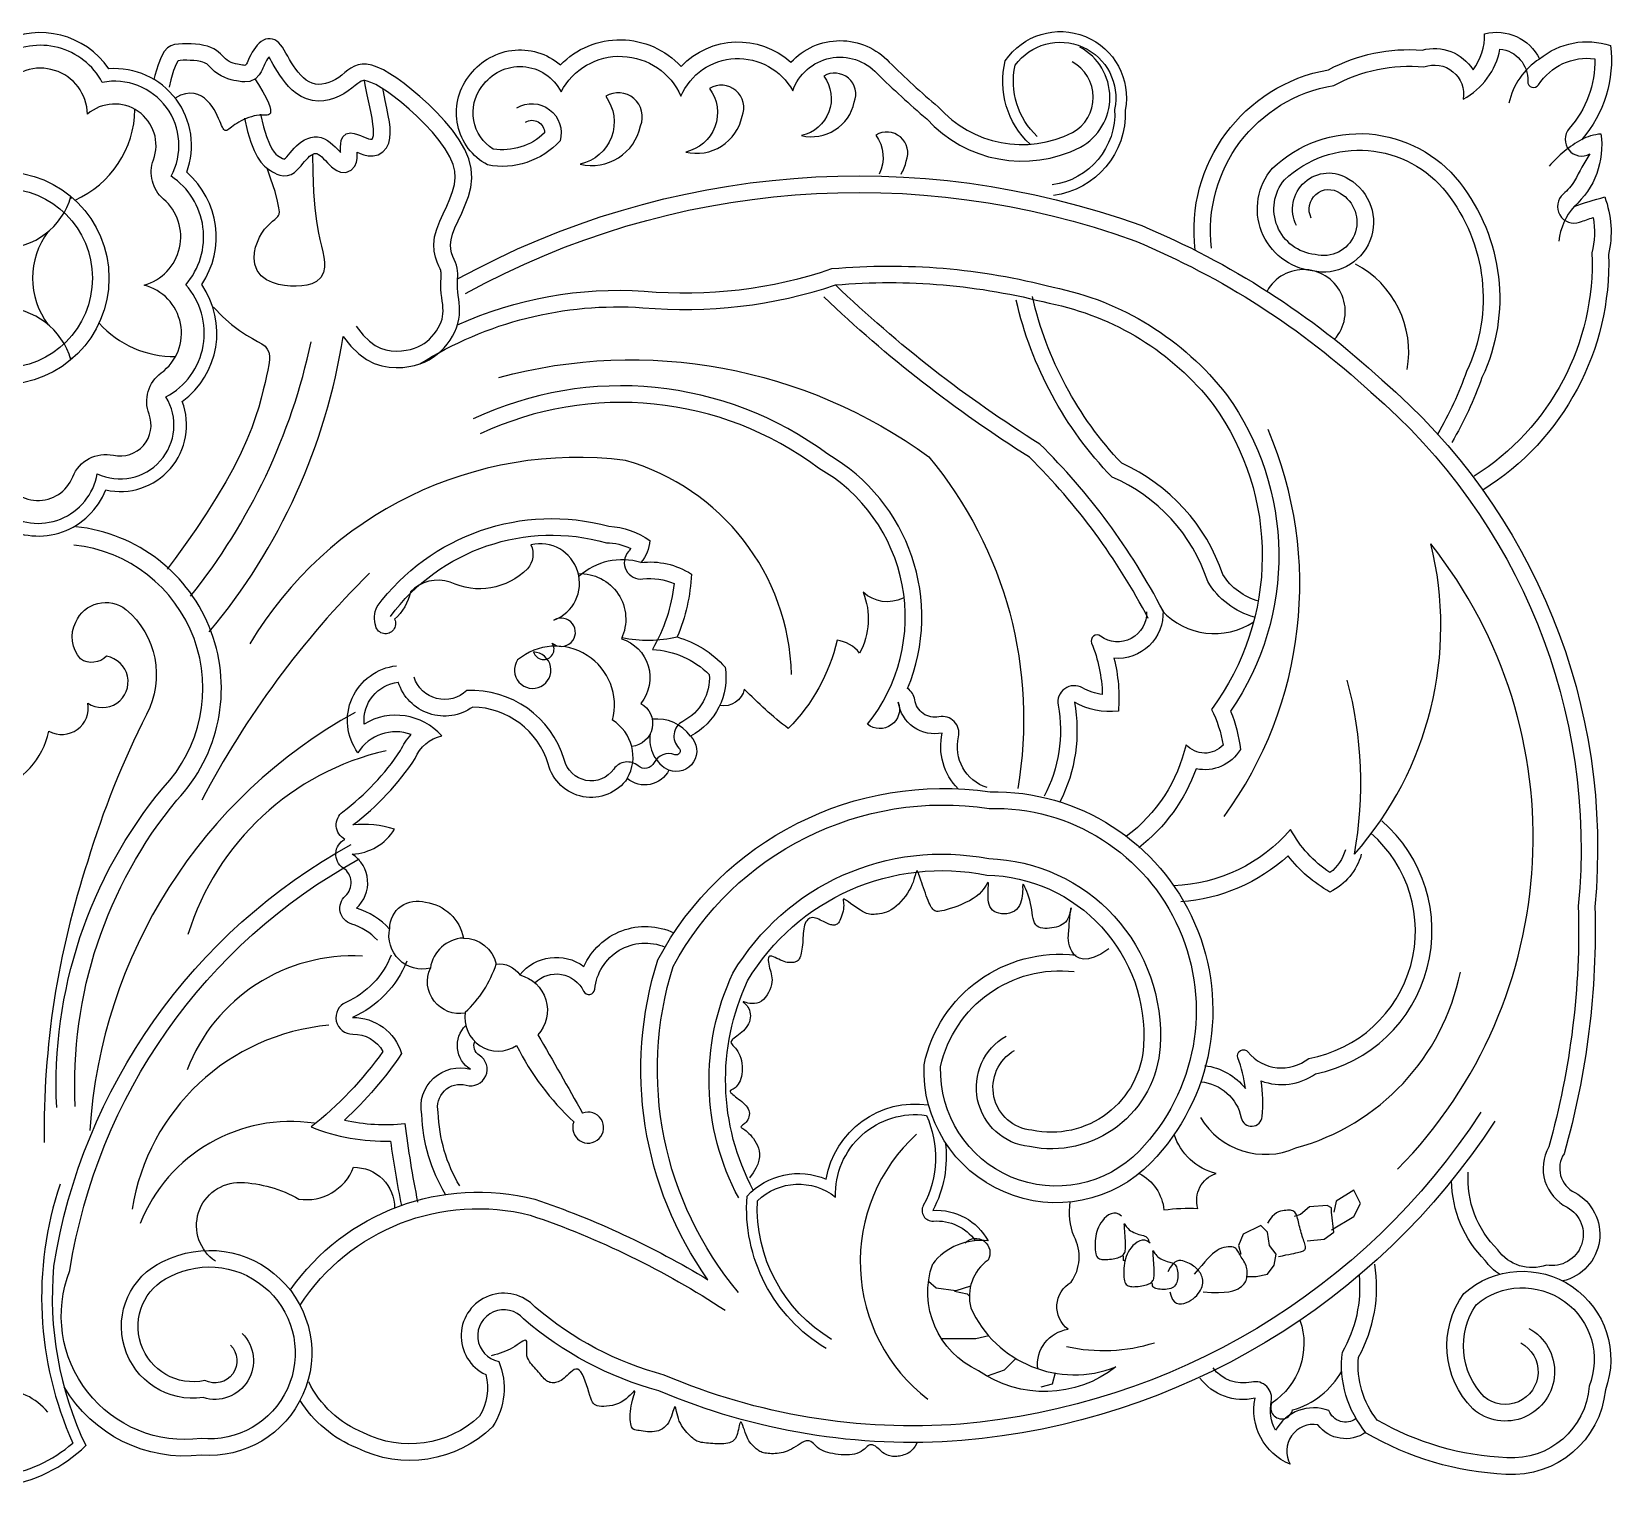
# Model space of a CAD drawing. Extents: x 101 to 1004, y 129 to 538.
# Drawn here: x 560.8 to 1004.3, y 129.5 to 537.8 of the extents above; entities that cross this region are included whole.
import ezdxf

# ---------------------------------------------------------------- set-up
doc = ezdxf.new("R2010")
doc.units = 0
doc.header["$LTSCALE"] = 10
doc.header["$MEASUREMENT"] = 0
doc.layers.add('3', color=3, linetype='CONTINUOUS')
doc.layers.add('4', color=4, linetype='CONTINUOUS')

msp = doc.modelspace()

# ---------------------------------------------------------------- linework, layer by layer
at = {"layer": '3'}
for points in [[(552.59, 403.09, 0.556637), (579.19, 413.72, 0.746032), (598.48, 435.31, 0.487784), (604.04, 466.78, 0.452071), (599.93, 497.26, 0.634702), (580.59, 523.58, 0.43864), (552.59, 530.87, 0.43864), (524.58, 523.58, 0.634702), (505.24, 497.26, 0.452071), (501.13, 466.78, 0.487784), (506.7, 435.31, 0.745987), (525.98, 413.72, 0.556315)], [(791.73, 518.03, 0.723323), (783.17, 525.33, -0.543675), (776.94, 508.66, 0.42203)], [(731.71, 511.35, 0.723323), (721.93, 519.69, -0.543675), (714.81, 500.64, 0.42203)], [(760.25, 514.07, 0.723323), (751.08, 521.89, -0.543675), (744.4, 504.03, 0.42203)]]:
    msp.add_lwpolyline(points, format="xyb", close=True, dxfattribs=at)
for points in [[(699.41, 512.43, -0.586447), (704.78, 509.4, -0.230759), (690.36, 504.85, -0.444327), (687.18, 522.39, -0.570706), (709.4, 520.96, -0.627556), (743.06, 519.71, -0.624793), (774.44, 521.22, -0.567754), (798.16, 526.06, 0.019522), (812.05, 513.37, 0.337884), (855.19, 505.38, 0.593894), (855.09, 533.44, 0.593894)], [(843.11, 508.41, -0.266152), (836.89, 528.39, -0.810016), (864.81, 516.01, -0.393464), (847.27, 494.81, -0.393464)], [(892.06, 477.03, -0.403545), (926.38, 522.68, -0.151221), (951.67, 527.94, -0.575435), (962.69, 518.9, 0.228791), (973, 532.95, -0.398375), (980.79, 523.87, 0.769631), (983.85, 522.89, -0.293381), (999.63, 530.19, -0.185656), (992.45, 510.62, 0.842008), (998.22, 503.5, 0.022031), (993.97, 495.96, -0.068285), (990.73, 492.23, 0.828495), (995.37, 484.35, -0.010118), (999.18, 485.64, -0.105815), (998.82, 475.75, -0.269144), (965.72, 413.06, -0.269144)], [(804.87, 497.82, 0.081612), (806.31, 501.51, 0.723323), (797.74, 508.81, -0.280326), (798.75, 497.84, -0.280326)], [(915.88, 483.39, -0.773711), (930.59, 496.43, -0.858384), (920.29, 470.69, -0.599449), (909.11, 499.47, -0.441944), (961.62, 495.53, -0.284446), (967.95, 440.7, -0.047576), (959.5, 422.52, -0.047576)], [(682.61, 464.34, -0.215959), (870.74, 479.03, -0.088146), (936.71, 436.62, -0.244788), (995, 292.33, -0.075648), (986.7, 224.75, 0.432409), (991.88, 207.85, -0.847935), (986.06, 191.6, -0.340974), (972.4, 195.88, -0.218368), (964.1, 217.68, -0.218368)], [(680.36, 455.54, -0.124114), (732.77, 464.98, 0.104304), (785.46, 471.3, -0.086887), (847.52, 466.1, -0.180654), (896.22, 435.93, -0.317856), (897.35, 347.08, -0.071853), (900.13, 336.33, -0.320355), (887.7, 330.91, -0.14184), (871.57, 308.72)], [(874.27, 373.09, 0.077401), (840.89, 418.4, -0.051145), (783.21, 463.36, -0.051145)], [(905.32, 377.95, -0.188481), (895.21, 385.43, 0.208026), (866.8, 416.69, -0.134179), (841.72, 463.49, -0.134179)], [(691.92, 440.74, -0.227881), (812.65, 418.46, -0.219561), (837.62, 325.38, -0.219561)], [(829.01, 325.62, -0.388842), (820.97, 339.9, 0.548502), (815.49, 345.5, -0.43311), (808.69, 350.26, 0.210609), (806.71, 353.43, 0.376388), (784.28, 419.19, 0.276946), (684.71, 429.1, 0.276946)], [(661.48, 373.66, -0.311449), (722.13, 394.37, -0.10475), (728.95, 392.77, -0.051662), (728.32, 391.88, 0.691125), (732.38, 384.19, -0.13498), (741.13, 382.92, -0.106464), (735.05, 364.41, -0.185025), (751.01, 357.39, -0.297551), (743.59, 344.21, 0.512107), (742.5, 336.74, -0.813243), (741.32, 334.87, 0.381151), (735.55, 332.63, -0.483938), (731.02, 331.72, 0.442273), (724.2, 330.84, -0.648065), (710.31, 333.49, 0.343813), (682.91, 352.86, -0.556588), (668.14, 356.61, -0.556588)], [(567.82, 235.84, -0.187372), (597.68, 325.59, 0.622763), (572.64, 393.7, 0.622763)], [(873.75, 375.01, -0.63386), (860.88, 368.14, 0.759771), (858.35, 366.18, -0.091553), (861.36, 351.77, -0.09485), (855.8, 353.64, 0.636769), (848.94, 348.74, -0.168944), (845.06, 323.25, -0.168944)], [(657.83, 282.78, 0.135261), (650.62, 287.33, -0.583562), (648.85, 295.23, 0.490877), (648.25, 303.06, -0.574773), (648.68, 311.09, -0.541007), (648.14, 318.85, 0.083316), (664.35, 336.01, -0.092048), (667.37, 340.52, 0.354942), (652.37, 335.41, -0.575758), (663.21, 359.83, -0.575758)], [(759.26, 183.9, -0.255852), (740.87, 275.44, -0.316107), (829.55, 319.79, -0.671708), (871.76, 223.65, -0.685334), (815.96, 247.23, -0.385107), (853.46, 273.99, -0.385107)], [(890.15, 247.6, -0.196398), (901.55, 241.14, 0.063202), (899.41, 249.79, -0.854766), (902.25, 251.43, 0.413635), (919.32, 249.63, 0.630412), (936.76, 312.81, 0.630412)], [(759.28, 210.43, -0.237719), (757.66, 273.55, -0.317496), (829.46, 305.69, -0.423945), (877.59, 252.94, -0.455157), (840.89, 224.85, -0.726434), (834.37, 255.88, -0.726434)], [(934.07, 306.9, -0.213865), (925.28, 296.32, -0.100621), (913.51, 306.47, -0.16716), (883.45, 293.53, -0.16716)], [(616.59, 169.11, -0.853007), (609.42, 159.21, -0.898178), (599.68, 188.43, -1.333039), (608.33, 142.92, -0.570607), (571.5, 190.07, -0.23223), (652.76, 305.59, -0.23223)], [(702.06, 270.83, -0.518157), (715.73, 268.49, 0.761219), (718.88, 269.05, -0.505803), (738.61, 280.88, -0.505803)], [(661.75, 278.62, -0.196981), (648.98, 265.35, 0.816738), (650.92, 256.44, -0.275013), (659.38, 251.56, -0.070714), (639.21, 230.36, 0.102432), (661.53, 226.41, 0.01649), (664.57, 208.36, 0.01649)], [(680.95, 213.8, -0.127078), (674.93, 234.45, -0.577454), (682.75, 242.08, 0.869897), (686.45, 250.51, -0.363177), (685.16, 254.38, -0.363177)], [(967.63, 234.52, -0.231483), (821.51, 146.97, -0.120823), (738.38, 160.73, -0.113884), (702.13, 179.83, 1.216071), (688.25, 160.87, -0.209587), (686.52, 149.18, -0.316794), (653.98, 144.53, -0.188142), (638.55, 158.85, -0.188142)], [(785.37, 170.75, -0.277309), (764.55, 209.66, -0.375378), (786.48, 210.68, -0.466622), (811.96, 233.62, -0.237202), (811.11, 208.36, 0.59323), (813.95, 203.95, -0.260313), (825.71, 198.44, -0.260313)], [(843.22, 162.49, -0.405074), (851.77, 173.57, -0.537182), (852.6, 186.8, 0.283182), (853.42, 199.62, -0.127553), (852.35, 209.32, -0.127553)], [(636.12, 180.32, -0.320442), (700.73, 205.62, -0.063929), (755.44, 178.95)], [(978.87, 169.73, -1.109857), (968.57, 154.65, -0.358476), (966.34, 180.48, -0.781046), (998.01, 157.59, -0.413584), (974.95, 137.49, -0.119532), (938.54, 148.06, -0.192403), (933.29, 165.71, 0.168123), (937.84, 191.85, 0.168123)], [(916.86, 176.09, -0.343228), (908.94, 152.87, 1.144937), (914.74, 150.94, 0.199226), (928.58, 161.85, 0.177758)], [(932.55, 148.43, -0.489994), (924.96, 150.75, 0.372685), (910.01, 145.23, -0.177979), (908.81, 153.27, 0.544452), (903.25, 158.76, -0.292771), (892.44, 162.71, -0.292771)]]:
    msp.add_lwpolyline(points, format="xyb", dxfattribs=at)
for points in [[(651.85, 455.15), (653.85, 452.63), (655.59, 450.94), (657.23, 449.76), (658.76, 448.98), (660.24, 448.5), (661.68, 448.24), (663.13, 448.16), (664.57, 448.23), (665.92, 448.4), (667.15, 448.65), (668.24, 448.96), (669.22, 449.35), (670.11, 449.79), (670.93, 450.29), (671.7, 450.87), (672.45, 451.52), (673.15, 452.24), (673.81, 453.02), (674.41, 453.83), (674.93, 454.67), (675.37, 455.51), (675.72, 456.34), (675.98, 457.14), (676.16, 457.89), (676.25, 458.64), (676.28, 459.43), (676.25, 460.29), (676.17, 461.21), (676.05, 462.19), (675.91, 463.23), (675.78, 464.34), (675.68, 465.51), (675.65, 466.66), (675.68, 467.69), (675.72, 468.57), (675.75, 469.28), (675.75, 469.84), (675.73, 470.25), (675.69, 470.54), (675.63, 470.79), (675.46, 471.22), (675.11, 471.98), (674.65, 473.08), (674.18, 474.48), (673.82, 476.18), (673.71, 478.12), (673.92, 480.22), (674.49, 482.42), (675.34, 484.59), (676.31, 486.7), (677.3, 488.8), (678.21, 490.89), (678.95, 492.96), (679.46, 494.95), (679.68, 496.85), (679.58, 498.67), (679.09, 500.58), (678.18, 502.7), (676.87, 504.96), (675.21, 507.29), (673.28, 509.62), (671.17, 511.89), (668.95, 514.06), (666.72, 516.09), (664.57, 517.93), (662.54, 519.54), (660.65, 520.93), (658.91, 522.07), (657.36, 522.95), (656.04, 523.57), (655.01, 523.93), (654.31, 524.07), (653.92, 524.08), (653.65, 524.03), (653.33, 523.91), (652.89, 523.67), (652.31, 523.26), (651.58, 522.68), (650.69, 521.97), (649.63, 521.17), (648.43, 520.39), (647.14, 519.71), (645.77, 519.13), (644.34, 518.7), (642.82, 518.43), (641.24, 518.35), (639.6, 518.5), (637.98, 518.93), (636.46, 519.61), (635.12, 520.45), (633.95, 521.4), (632.92, 522.42), (632.01, 523.47), (631.19, 524.54), (630.44, 525.62), (629.77, 526.68), (629.16, 527.7), (628.62, 528.64), (628.14, 529.49), (627.71, 530.22), (627.38, 530.73), (627.33, 530.66), (627.03, 530.23), (626.73, 529.73), (626.44, 529.19), (626.17, 528.64), (625.93, 528.12), (625.71, 527.62), (625.49, 527.14), (625.2, 526.56), (624.67, 525.71), (623.6, 524.61), (621.99, 523.85), (620.61, 523.7), (619.79, 523.76), (619.3, 523.82), (618.83, 523.89), (618.24, 523.99), (617.54, 524.12), (616.76, 524.31), (615.9, 524.57), (614.97, 524.92), (614, 525.38), (613.01, 525.98), (612.14, 526.67), (611.46, 527.31), (610.94, 527.84), (610.54, 528.24), (610.21, 528.54), (609.94, 528.75), (609.67, 528.92), (609.34, 529.08), (608.84, 529.26), (608.14, 529.43), (607.28, 529.59), (606.33, 529.7), (605.32, 529.77), (604.3, 529.8), (603.31, 529.78), (602.43, 529.72), (601.93, 529.65), (601.81, 529.51), (601.32, 528.67), (600.64, 526.96), (599.85, 524.33), (599.35, 522.21)], [(625, 514.65), (625.9, 511.09), (626.74, 508.37), (627.52, 506.35), (628.22, 504.94), (628.83, 504.02), (629.34, 503.45), (629.8, 503.08), (630.28, 502.77), (630.76, 502.47), (631.17, 502.24), (631.46, 502.08), (631.64, 502.02), (631.66, 502.02), (631.78, 502.09), (632.05, 502.32), (632.42, 502.71), (632.86, 503.22), (633.36, 503.81), (633.9, 504.46), (634.49, 505.13), (635.14, 505.8), (635.84, 506.43), (636.61, 507.01), (637.42, 507.5), (638.27, 507.88), (639.18, 508.16), (640.11, 508.29), (641.07, 508.28), (642.04, 508.11), (642.97, 507.77), (643.84, 507.29), (644.62, 506.72), (645.34, 506.1), (646, 505.47), (646.61, 504.85), (647.16, 504.27), (647.52, 503.9), (647.5, 504.64), (647.49, 505.49), (647.54, 506.37), (647.71, 507.29), (648.13, 508.29), (649.08, 509.17), (650.3, 509.41), (651.33, 509.27), (652.22, 508.99), (653.08, 508.65), (653.9, 508.3), (654.67, 507.99), (655.35, 507.75), (655.87, 507.63), (656.18, 507.62), (656.31, 507.65), (656.36, 507.68), (656.45, 507.79), (656.59, 508.08), (656.72, 508.64), (656.79, 509.46), (656.75, 510.54), (656.6, 511.88), (656.33, 513.5), (655.96, 515.39), (655.51, 517.59), (654.99, 520.1), (654.41, 522.93), (654.2, 524.07)], [(824.37, 185.72), (820.28, 184.36), (814.72, 185.15), (812.56, 186.95)], [(819.87, 184.32), (823.46, 183.56), (824.04, 182.87)], [(829.47, 171.77), (825.84, 170.86), (816.24, 170.86)], [(837.05, 165.38), (833.79, 162.13), (829.03, 160.4)], [(848.09, 161.34), (847.3, 158.16), (844.12, 157.37)]]:
    msp.add_lwpolyline(points, dxfattribs=at)
msp.add_circle((552.59, 468.64), 25.25, dxfattribs=at)
for centre, radius, start, end in [((561.43, 516.42), 28.35, 294.0123, 359.1497), ((594.79, 468.64), 32.14, 135.0566, 136.1407), ((919.52, 447.89), 27.86, 349.9053, 62.4343), ((600.76, 475), 28.35, 222.0123, 270.8291), ((471.37, 486.62), 171.66, 321.3373, 347.9312), ((594.79, 468.64), 32.14, 223.8593, 224.9434), ((806.38, 382.66), 110.42, 323.8377, 23.1831), ((714, 311.28), 107.03, 82.7567, 149.2568), ((709.93, 355.71), 64.2, 1.5226, 74.1215), ((837.03, 202.62), 257.82, 134.7112, 152.4006), ((822.63, 326.87), 111.31, 349.7027, 15.0449), ((677.32, 261.8), 76.11, 102.8943, 162.7527), ((650.97, 228.53), 49.87, 86.9384, 159.0128), ((898.76, 286.61), 64.4, 285.2769, 348.5264), ((907.14, 243.88), 21.21, 210.6674, 293.8769), ((842.06, 192.48), 48.66, 132.4615, 232.4167), ((663.67, 182.57), 100.09, 161.5272, 204.1376), ((861.69, 215.16), 47.56, 257.4336, 287.5405), ((546.73, 171.01), 38.96, 278.0191, 311.0826)]:
    msp.add_arc(centre, radius, start, end, dxfattribs=at)
at = {"layer": '4'}
for points in [[(552.59, 398.87, 0.455208), (581.57, 409.18, 0.597099), (603.05, 434, 0.40692), (608.52, 466.82, 0.378639), (604.31, 498.37, 0.547076), (582.42, 527.4, 0.37911), (552.59, 534.96, 0.37911), (522.76, 527.4, 0.547076), (500.86, 498.37, 0.378639), (496.65, 466.82, 0.40692), (502.12, 434, 0.597099), (523.6, 409.18, 0.454978), (552.59, 398.87)], [(841.07, 506.22, -0.272954), (834.11, 529.64, -0.81489), (867.82, 515.79, -0.388527), (847.66, 491.84, -0.388527)], [(887.44, 476.46, -0.398393), (924.84, 527.14, -0.141801), (951.14, 532.65, -0.329185), (965.43, 527.14, 0.177126), (968.68, 537.2, -0.358359), (984.1, 530.15, -0.26109), (1004.03, 533.91, -0.213927), (995.95, 507.56, -0.109697), (1001.33, 509.17, -0.253944), (993.8, 488.73, -0.021712), (1002.41, 491.42, -0.145918), (1003.49, 475.28, -0.266817), (968.19, 409.12)], [(696.99, 516.4, -0.68136), (709.12, 507.19, -0.261867), (688.75, 500.41, -0.45948), (683.41, 525.13, -0.442892), (709.23, 528.53, -0.429155), (743.08, 528.06, -0.406518), (773.94, 529.24, -0.438311), (801.51, 529.29, 0.019742), (815.3, 516.72, 0.339825), (853.01, 509.5, 0.591667), (852.88, 529.35)], [(920.03, 485.5, -0.78317), (928.1, 492.5, -0.876649), (921.1, 475.28, -0.60016), (912.49, 496.26, -0.439633), (957.96, 492.66, -0.285809), (963.64, 442.47, -0.048157), (955.49, 424.87, -0.048157)], [(680.37, 468.42, -0.216085), (872.42, 483.37, -0.088165), (939.8, 440.1, -0.244197), (999.65, 292.18, -0.076038), (991.01, 222.87, 0.456255), (994.01, 211.99, -0.691257), (990.61, 187.14, -0.691257)], [(669.74, 444.56, -0.158848), (732.4, 460.34, 0.103147), (786.42, 466.72, -0.086305), (846.47, 461.57, -0.180877), (892.5, 433.14, -0.327592), (891.99, 347.59, -0.077617), (895.27, 337.56, -0.44455), (884.86, 337.68, -0.177056), (868.15, 311.95, -0.177056)], [(878.4, 375.24, 0.078102), (843.8, 422.07, -0.051508), (786.42, 466.72, -0.051508)], [(904.11, 373.46, -0.195473), (890.97, 383.46, 0.215522), (864.08, 412.81, -0.136469), (837.18, 462.45, -0.136469)], [(820.9, 325.3, -0.258724), (816.44, 340.95, -0.433052), (804.09, 349.59, -0.763186), (795.44, 343.42, 0.462093), (781.72, 415.29, 0.277749), (686.7, 424.89)], [(657.74, 376.43, -0.308896), (722.84, 399, -0.14342), (734.29, 395.02, -0.173333), (731.8, 388.8, -0.175824), (745.99, 385.57, -0.089547), (742, 367.92, -0.139454), (755.44, 359.47, -0.324087), (745.74, 340.08, -0.813243), (739.69, 330.51, -0.483938), (728.01, 328.18, -0.643367), (705.82, 332.26, 0.32423), (684.61, 348.24, -0.509455), (663.71, 355.21)], [(573.01, 236.1, -0.187011), (601.57, 322.14, 0.621322), (573.18, 398.87)], [(728.01, 328.18, 0.40473), (723.84, 344.55, 0.73233), (697.21, 361.46, 3.826346), (701.69, 363.7, 1.178169), (706.92, 366.18, 1.934523), (707.42, 372.64, 0.938501), (700.95, 393.77, -0.295603), (699.95, 387.06, -0.321946), (678.3, 383.33, 0.282153), (667.1, 380.6, -0.167298), (662.63, 372.89, -1.111968), (657.4, 370.9, -0.189859), (657.74, 376.43)], [(714.25, 385.68, -0.565115), (726.33, 367.42, -0.529504), (731.8, 349.28, -0.739931), (729.24, 337.21, -0.739931)], [(550.8, 324.76, 0.256445), (565.64, 341.44, 0.631772), (576.54, 349.33, 1.239705), (581.81, 362.48, -0.355135), (574.47, 361.73, -0.308945), (573.16, 372.06, -0.49567), (587.26, 375.63, -0.352406), (593.03, 346.18, 0.04394), (576.52, 304.94, 0.083502), (564.29, 226.04, 0.053767)], [(805.41, 378.83, -0.308051), (794.2, 380.45, -0.225519), (793.22, 363.41, 0.199472), (786.88, 366.97, -0.138006), (773.2, 342.19, -0.038666), (760.84, 353.3, -0.411424), (753.97, 348.69, -0.411424)], [(878.4, 375.24, -0.453687), (864.63, 361.94, -0.082846), (865.87, 347.12, -0.159476), (853.51, 349.59, -0.165306), (849.46, 321.63, -0.165306)], [(661.27, 285.92, 0.135261), (651.97, 291.78, 0.490877), (650.8, 306.95, 0.251239), (662.63, 313.98, 0.098921), (650.95, 315.15, 0.084885), (668.47, 333.82, -0.254189), (675.93, 340.13, 0.362182), (654.13, 343.48, -0.409552), (663.71, 355.21)], [(750.61, 187.5, -0.235332), (736.57, 277.26, -0.316242), (829.84, 324.45, -0.669287), (875.1, 220.41, -0.689613), (811.33, 247.81, -0.38828), (854, 278.61)], [(889.01, 243.05, -0.332495), (900.35, 232.96, 0.861861), (906.26, 233.28, 0.062801), (905.95, 243.29, 0.243045), (921.24, 245.26, 0.62085), (939.81, 316.32)], [(929.59, 308.15, -0.162421), (925.28, 301.77, -0.120956), (914.22, 313.85, -0.207771), (881.44, 298.07, -0.207771)], [(566.96, 191.21, -0.000492), (566.99, 191.28, -0.231439), (650.52, 309.67)], [(763.38, 212.63, -0.236837), (761.77, 271.37, -0.318225), (828.94, 301.05, -0.426433), (872.95, 253.24, -0.45777), (841.6, 229.45, -0.733109), (836.69, 251.84)], [(682.49, 262.35, -0.60815), (672.73, 274.97, -0.55609), (661.31, 286.11, -0.506355), (671.37, 293.44, -0.327204), (681.97, 283.39, -0.350788), (691.22, 276.06, -0.285652), (697.82, 273.06)], [(697.82, 273.06, -0.40118), (715.82, 275.45, -0.418938), (741.11, 284.86, -0.418938)], [(666.07, 276.91, -0.196981), (650.85, 261.1, -0.334589), (664.65, 250.99, -0.056859), (648.61, 232.3, 0.083519), (665.59, 231.35, 0.020483), (669.13, 209.29)], [(697.82, 273.06, -0.565875), (702.91, 256.23, -0.005304), (715.42, 234.22, -0.138578)], [(682.53, 262.57, 0.657172), (696.93, 253.24, 0.088438), (712.97, 231.78, 0.138578)], [(676.95, 211.42, -0.124667), (670.29, 233.86, -0.560349), (684.01, 246.55, -0.488489), (682.66, 258.83)], [(783.84, 168.18, -0.284074), (761.63, 210.95, -0.3176), (783.84, 215.71, -0.408528), (812.58, 236.55, -0.408528)], [(971.53, 231.99, -0.231509), (821.89, 142.34, -0.120377), (736.86, 156.32, -0.113779), (698.87, 176.51, 1.400479), (691.89, 164.54, -0.253067), (690.12, 146.19, -0.319741), (652.06, 140.28, -0.158243), (636.14, 153.61, -0.158243)], [(871.72, 217.33, -0.249962), (878.67, 207.07, -0.049828), (888.19, 207.48, -0.405171), (893.3, 217.33, -0.26369), (881.56, 228.3)], [(817.24, 226.08, -0.160426), (813.74, 206.93, -0.295912), (829.28, 198.36)], [(612.39, 192.67, -0.746475), (619.41, 214.79, -0.121449), (635.77, 210.13, 0.351011), (651.16, 219.05, -0.419458), (662.68, 207.55, -0.419458)], [(972.87, 189.01, -0.085513), (968.85, 192.86, -0.19344), (959.4, 215.28, -0.19344)], [(633.38, 184.58, -0.312381), (702.05, 210.08, -0.055121), (750.61, 187.5, -0.055121)], [(619.88, 172.4, -0.785792), (608.93, 154.4, -0.862855), (597.65, 192.62, -1.317975), (608.42, 138.24, -0.297012), (569.9, 157.39, -0.297012)], [(822.85, 197.83, -0.885216), (829.28, 193.01, 0.312637), (824.46, 179.62, 0.401257), (865.19, 163.02, -0.331455), (826.6, 161.95, -0.389397), (813.74, 191.94, -0.468393)], [(981.08, 173.83, -1.119075), (965.39, 151.25, -0.367868), (962.86, 183.62, -0.779346), (1002.59, 156.54, -0.404912), (974.69, 132.85, -0.121974), (935.47, 144.46, -0.209795), (928.77, 167.18, 0.158052), (933.54, 188.81, 0.158052)], [(935.3, 144.67, -0.410078), (921.88, 146.78, 0.627446), (914.1, 135.68, -0.360923), (904.26, 154.22, -0.292771), (888.74, 159.89)]]:
    msp.add_lwpolyline(points, format="xyb", dxfattribs=at)
for points in [[(648.21, 452.27), (650.39, 449.51), (652.6, 447.37), (654.8, 445.78), (656.97, 444.68), (659.09, 443.98), (661.15, 443.61), (663.11, 443.51), (664.96, 443.59), (666.68, 443.8), (668.27, 444.13), (669.74, 444.56), (671.1, 445.09), (672.36, 445.72), (673.54, 446.44), (674.63, 447.25), (675.64, 448.14), (676.59, 449.1), (677.47, 450.14), (678.26, 451.22), (678.97, 452.35), (679.58, 453.52), (680.08, 454.7), (680.47, 455.9), (680.74, 457.09), (680.89, 458.27), (680.93, 459.43), (680.89, 460.57), (680.79, 461.68), (680.67, 462.76), (680.53, 463.81), (680.41, 464.81), (680.33, 465.76), (680.31, 466.67), (680.33, 467.53), (680.36, 468.36), (680.4, 469.16), (680.41, 469.93), (680.37, 470.7), (680.26, 471.47), (680.05, 472.24), (679.75, 473.02), (679.38, 473.85), (679, 474.73), (678.67, 475.71), (678.44, 476.79), (678.37, 478.02), (678.51, 479.41), (678.92, 480.98), (679.62, 482.76), (680.53, 484.74), (681.53, 486.88), (682.53, 489.17), (683.4, 491.59), (684.05, 494.11), (684.35, 496.71), (684.2, 499.38), (683.51, 502.08), (682.35, 504.79), (680.78, 507.49), (678.9, 510.13), (676.78, 512.69), (674.5, 515.14), (672.15, 517.44), (669.8, 519.58), (667.53, 521.52), (665.36, 523.25), (663.29, 524.75), (661.34, 526.03), (659.51, 527.08), (657.8, 527.88), (656.24, 528.43), (654.82, 528.71), (653.55, 528.74), (652.41, 528.53), (651.38, 528.15), (650.43, 527.62), (649.54, 527), (648.68, 526.32), (647.83, 525.64), (646.97, 524.98), (646.07, 524.41), (645.14, 523.91), (644.2, 523.52), (643.24, 523.23), (642.29, 523.06), (641.34, 523.01), (640.42, 523.1), (639.52, 523.33), (638.66, 523.72), (637.84, 524.24), (637.06, 524.87), (636.32, 525.6), (635.61, 526.41), (634.95, 527.28), (634.32, 528.19), (633.73, 529.12), (633.18, 530.04), (632.66, 530.95), (632.16, 531.83), (631.66, 532.66), (631.17, 533.43), (630.67, 534.11), (630.15, 534.7), (629.6, 535.18), (629.01, 535.53), (628.39, 535.75), (627.76, 535.85), (627.11, 535.83), (626.47, 535.7), (625.84, 535.45), (625.22, 535.09), (624.63, 534.63), (624.08, 534.06), (623.58, 533.42), (623.11, 532.73), (622.69, 532.03), (622.31, 531.32), (621.98, 530.65), (621.7, 530.05), (621.46, 529.53), (621.28, 529.12), (621.13, 528.82), (620.99, 528.6), (620.86, 528.46), (620.7, 528.39), (620.51, 528.37), (620.27, 528.38), (619.95, 528.43), (619.54, 528.49), (619.07, 528.57), (618.53, 528.67), (617.96, 528.81), (617.38, 528.98), (616.79, 529.2), (616.21, 529.47), (615.67, 529.8), (615.18, 530.2), (614.71, 530.64), (614.25, 531.11), (613.76, 531.6), (613.23, 532.08), (612.63, 532.56), (611.93, 532.99), (611.12, 533.39), (610.18, 533.72), (609.12, 533.98), (607.97, 534.19), (606.77, 534.33), (605.54, 534.42), (604.31, 534.45), (603.1, 534.43), (601.96, 534.35), (600.88, 534.2), (599.88, 533.88), (598.93, 533.27), (598.02, 532.25), (597.13, 530.7), (596.25, 528.5), (595.36, 525.53), (595.09, 524.43)], [(623.44, 524.54), (624.45, 522.97), (625.68, 520.93), (626.59, 519.23), (627.23, 517.87), (627.63, 516.79), (627.83, 515.96), (627.87, 515.34), (627.79, 514.91), (627.59, 514.63), (627.29, 514.47), (626.9, 514.4), (626.43, 514.38), (625.89, 514.4), (625.28, 514.4), (624.63, 514.38), (623.94, 514.3), (623.23, 514.16), (622.49, 513.96), (621.76, 513.73), (621.02, 513.45), (620.31, 513.14), (619.63, 512.81), (618.98, 512.45), (618.39, 512.09), (617.84, 511.72), (617.35, 511.36), (616.9, 511.02), (616.49, 510.72), (616.13, 510.46), (615.81, 510.25), (615.53, 510.11), (615.29, 510.05), (615.08, 510.06), (614.89, 510.16), (614.71, 510.35), (614.52, 510.63), (614.33, 511), (614.12, 511.47), (613.88, 512.04), (613.6, 512.71), (613.28, 513.46), (612.9, 514.26), (612.48, 515.11), (611.99, 515.97), (611.43, 516.83), (610.8, 517.66), (610.09, 518.44), (609.3, 519.15), (608.42, 519.75), (607.44, 520.21), (606.38, 520.5), (605.21, 520.58), (603.93, 520.41), (602.55, 519.96), (601.06, 519.2)], [(620.49, 513.51), (621.42, 509.83), (622.35, 506.84), (623.26, 504.48), (624.18, 502.62), (625.14, 501.17), (626.12, 500.07), (627.06, 499.31), (627.79, 498.84), (628.37, 498.48), (628.95, 498.15), (629.61, 497.81), (630.43, 497.51), (631.44, 497.34), (632.56, 497.41), (633.64, 497.77), (634.54, 498.33), (635.26, 498.95), (635.86, 499.58), (636.4, 500.2), (636.92, 500.82), (637.42, 501.42), (637.91, 501.97), (638.38, 502.45), (638.81, 502.85), (639.21, 503.15), (639.58, 503.37), (639.91, 503.52), (640.19, 503.6), (640.43, 503.64), (640.63, 503.64), (640.82, 503.6), (641.03, 503.53), (641.34, 503.36), (641.74, 503.07), (642.21, 502.66), (642.72, 502.17), (643.26, 501.62), (643.81, 501.04), (644.38, 500.46), (644.99, 499.87), (645.67, 499.32), (646.47, 498.83), (647.51, 498.42), (648.95, 498.32), (650.5, 498.93), (651.53, 500.08), (651.98, 501.22), (652.15, 502.23), (652.19, 503.14), (652.17, 503.97), (652.17, 503.98), (653.03, 503.63), (654.07, 503.27), (655.26, 503), (656.62, 502.95), (658.06, 503.28), (659.39, 504.08), (660.39, 505.23), (661.01, 506.55), (661.33, 507.92), (661.44, 509.35), (661.39, 510.88), (661.21, 512.53), (660.91, 514.32), (660.52, 516.31), (660.06, 518.53), (659.54, 521.03), (659.4, 521.75)], [(639.64, 503.4), (639.71, 498.42), (639.95, 492.84), (640.31, 488.29), (640.74, 484.64), (641.2, 481.74), (641.67, 479.45), (642.11, 477.6), (642.51, 476.01), (642.82, 474.54), (643.01, 473.15), (643.03, 471.74), (642.74, 470.26), (641.98, 468.82), (640.78, 467.72), (639.43, 467.06), (638.06, 466.69), (636.62, 466.48), (635.07, 466.39), (633.44, 466.41), (631.76, 466.57), (630.06, 466.88), (628.38, 467.38), (626.75, 468.14), (625.24, 469.29), (624.11, 470.82), (623.47, 472.52), (623.26, 474.22), (623.35, 475.83), (623.66, 477.35), (624.14, 478.78), (624.73, 480.1), (625.43, 481.3), (626.19, 482.35), (626.96, 483.24), (627.72, 483.98), (628.41, 484.6), (629.01, 485.11), (629.5, 485.54), (629.86, 485.9), (630.09, 486.2), (630.2, 486.38), (630.27, 486.61), (630.32, 487.21), (630.21, 488.41), (629.83, 490.29), (629.1, 492.93), (627.97, 496.4), (626.86, 499.47)], [(611.81, 460.53), (614.49, 457.76), (616.92, 455.59), (619.12, 453.92), (621.07, 452.65), (622.76, 451.67), (624.2, 450.89), (625.38, 450.2), (626.29, 449.51), (626.93, 448.74), (627.33, 447.84), (627.52, 446.82), (627.53, 445.66), (627.38, 444.34), (627.1, 442.85), (626.73, 441.18), (626.29, 439.32), (625.8, 437.25), (625.22, 434.96), (624.52, 432.44), (623.65, 429.66), (622.57, 426.61), (621.23, 423.28), (619.59, 419.65), (617.6, 415.7), (615.25, 411.45), (612.61, 407.01), (609.78, 402.5), (606.85, 398.07), (603.92, 393.83), (601.09, 389.93), (598.82, 386.99)], [(611.81, 460.53), (614.49, 457.76), (616.92, 455.59), (619.12, 453.92), (621.07, 452.65), (622.76, 451.67), (624.2, 450.89), (625.38, 450.2), (626.29, 449.51), (626.93, 448.74), (627.33, 447.84), (627.52, 446.82), (627.53, 445.66), (627.38, 444.34), (627.1, 442.85), (626.73, 441.18), (626.29, 439.32), (625.8, 437.25), (625.22, 434.96), (624.52, 432.44), (623.65, 429.66), (622.57, 426.61), (621.23, 423.28), (619.59, 419.65), (617.6, 415.7), (615.25, 411.45), (612.61, 407.01), (609.78, 402.5), (606.85, 398.07), (603.92, 393.83), (601.09, 389.93), (598.82, 386.99)], [(863.19, 280.4), (860.97, 278.92), (859.06, 277.99), (857.44, 277.54), (856.08, 277.49), (854.96, 277.75), (854.05, 278.26), (853.34, 278.92), (852.79, 279.68), (852.39, 280.45), (852.11, 281.22), (851.93, 281.97), (851.84, 282.71), (851.81, 283.42), (851.83, 284.09), (851.88, 284.72), (851.93, 285.3), (851.98, 285.82), (852.01, 286.29), (852.04, 286.72), (852.06, 287.13), (852.09, 287.54), (852.12, 287.96), (852.15, 288.4), (852.2, 288.87), (852.25, 289.39), (852.31, 289.92), (852.38, 290.45), (852.45, 290.94), (852.5, 291.36), (852.55, 291.68), (852.58, 291.88), (852.59, 291.91), (852.58, 291.78), (852.54, 291.49), (852.46, 291.07), (852.35, 290.57), (852.19, 290.02), (851.98, 289.44), (851.72, 288.87), (851.4, 288.34), (851.02, 287.88), (850.59, 287.49), (850.11, 287.16), (849.58, 286.89), (849.02, 286.66), (848.42, 286.48), (847.8, 286.34), (847.16, 286.23), (846.51, 286.14), (845.86, 286.09), (845.23, 286.09), (844.62, 286.14), (844.04, 286.27), (843.51, 286.47), (843.05, 286.76), (842.66, 287.15), (842.35, 287.65), (842.12, 288.25), (841.93, 288.93), (841.78, 289.68), (841.65, 290.49), (841.53, 291.34), (841.38, 292.21), (841.21, 293.1), (840.98, 293.99), (840.73, 294.86), (840.45, 295.69), (840.16, 296.45), (839.88, 297.12), (839.62, 297.68), (839.4, 298.11), (839.22, 298.4), (839.1, 298.51), (839.03, 298.47), (839, 298.29), (838.99, 297.98), (838.99, 297.57), (839, 297.08), (838.99, 296.51), (838.95, 295.88), (838.88, 295.22), (838.77, 294.54), (838.6, 293.86), (838.37, 293.19), (838.08, 292.55), (837.71, 291.96), (837.25, 291.43), (836.7, 290.99), (836.06, 290.64), (835.35, 290.39), (834.59, 290.24), (833.81, 290.18), (833.03, 290.21), (832.29, 290.34), (831.61, 290.55), (831.01, 290.86), (830.52, 291.24), (830.12, 291.71), (829.82, 292.24), (829.6, 292.82), (829.45, 293.45), (829.35, 294.11), (829.3, 294.79), (829.29, 295.49), (829.3, 296.18), (829.32, 296.84), (829.36, 297.46), (829.39, 298.02), (829.4, 298.47), (829.4, 298.82), (829.36, 299.02), (829.29, 299.06), (829.16, 298.92), (828.97, 298.62), (828.72, 298.2), (828.38, 297.67), (827.94, 297.07), (827.41, 296.42), (826.75, 295.75), (825.98, 295.09), (825.07, 294.46), (824.06, 293.88), (822.98, 293.34), (821.87, 292.84), (820.76, 292.39), (819.68, 292), (818.67, 291.66), (817.76, 291.38), (816.99, 291.17), (816.33, 291.01), (815.78, 290.91), (815.31, 290.87), (814.93, 290.89), (814.6, 290.96), (814.31, 291.08), (814.06, 291.25), (813.81, 291.48), (813.58, 291.75), (813.35, 292.08), (813.13, 292.46), (812.91, 292.9), (812.68, 293.39), (812.45, 293.95), (812.2, 294.56), (811.95, 295.23), (811.69, 295.95), (811.42, 296.7), (811.16, 297.45), (810.9, 298.2), (810.66, 298.93), (810.43, 299.62), (810.22, 300.25), (810.03, 300.81), (809.86, 301.28), (809.72, 301.67), (809.59, 301.97), (809.47, 302.17), (809.36, 302.26), (809.26, 302.24), (809.16, 302.1), (809.06, 301.84), (808.95, 301.47), (808.82, 301), (808.66, 300.45), (808.47, 299.82), (808.23, 299.12), (807.93, 298.38), (807.57, 297.6), (807.13, 296.8), (806.64, 295.99), (806.08, 295.18), (805.48, 294.39), (804.84, 293.65), (804.18, 292.95), (803.49, 292.32), (802.8, 291.78), (802.11, 291.33), (801.42, 290.97), (800.74, 290.69), (800.09, 290.48), (799.45, 290.32), (798.85, 290.2), (798.29, 290.12), (797.77, 290.06), (797.29, 290.02), (796.85, 290), (796.43, 290.01), (796.01, 290.06), (795.58, 290.16), (795.12, 290.32), (794.62, 290.55), (794.06, 290.86), (793.43, 291.24), (792.75, 291.69), (792.06, 292.17), (791.36, 292.66), (790.7, 293.13), (790.09, 293.55), (789.57, 293.91), (789.16, 294.16), (788.88, 294.3), (788.71, 294.32), (788.63, 294.24), (788.61, 294.06), (788.64, 293.8), (788.69, 293.46), (788.74, 293.05), (788.76, 292.58), (788.74, 292.06), (788.67, 291.5), (788.57, 290.93), (788.43, 290.36), (788.27, 289.8), (788.09, 289.26), (787.9, 288.77), (787.7, 288.34), (787.5, 287.98), (787.3, 287.69), (787.1, 287.46), (786.89, 287.28), (786.68, 287.16), (786.46, 287.08), (786.22, 287.03), (785.98, 287.02), (785.73, 287.03), (785.46, 287.07), (785.17, 287.13), (784.87, 287.22), (784.55, 287.33), (784.21, 287.47), (783.85, 287.63), (783.47, 287.81), (783.06, 288.02), (782.63, 288.24), (782.19, 288.46), (781.74, 288.67), (781.3, 288.86), (780.86, 289), (780.43, 289.1), (780.02, 289.14), (779.64, 289.1), (779.28, 288.99), (778.95, 288.81), (778.65, 288.57), (778.38, 288.27), (778.14, 287.91), (777.94, 287.49), (777.77, 287.02), (777.64, 286.5), (777.54, 285.94), (777.46, 285.34), (777.41, 284.72), (777.36, 284.08), (777.32, 283.43), (777.29, 282.77), (777.24, 282.12), (777.19, 281.49), (777.12, 280.87), (777.04, 280.27), (776.94, 279.71), (776.84, 279.18), (776.72, 278.7), (776.59, 278.27), (776.45, 277.89), (776.29, 277.57), (776.12, 277.31), (775.94, 277.1), (775.73, 276.93), (775.51, 276.8), (775.27, 276.7), (775.01, 276.62), (774.72, 276.57), (774.41, 276.52), (774.08, 276.5), (773.72, 276.5), (773.33, 276.52), (772.92, 276.57), (772.49, 276.66), (772.03, 276.79), (771.55, 276.96), (771.04, 277.18), (770.52, 277.43), (770.01, 277.69), (769.51, 277.92), (769.04, 278.12), (768.62, 278.27), (768.26, 278.33), (767.97, 278.29), (767.76, 278.13), (767.64, 277.86), (767.58, 277.51), (767.57, 277.08), (767.62, 276.6), (767.71, 276.07), (767.83, 275.53), (767.97, 274.98), (768.12, 274.44), (768.28, 273.9), (768.42, 273.36), (768.53, 272.81), (768.61, 272.24), (768.64, 271.65), (768.61, 271.02), (768.5, 270.35), (768.31, 269.63), (768.04, 268.89), (767.69, 268.15), (767.28, 267.44), (766.8, 266.77), (766.27, 266.18), (765.68, 265.69), (765.06, 265.32), (764.4, 265.09), (763.72, 264.99), (763.06, 264.98), (762.43, 265.04), (761.85, 265.15), (761.35, 265.27), (760.96, 265.38), (760.69, 265.45), (760.56, 265.47), (760.56, 265.43), (760.66, 265.33), (760.84, 265.17), (761.07, 264.96), (761.34, 264.69), (761.62, 264.37), (761.88, 264), (762.11, 263.58), (762.3, 263.12), (762.44, 262.62), (762.52, 262.1), (762.56, 261.56), (762.53, 261), (762.44, 260.45), (762.28, 259.9), (762.04, 259.36), (761.74, 258.84), (761.39, 258.33), (761, 257.85), (760.58, 257.39), (760.13, 256.96), (759.68, 256.56), (759.23, 256.19), (758.79, 255.86), (758.38, 255.57), (758, 255.29), (757.67, 255.04), (757.41, 254.79), (757.22, 254.56), (757.12, 254.32), (757.11, 254.08), (757.21, 253.82), (757.41, 253.55), (757.67, 253.24), (757.99, 252.9), (758.34, 252.52), (758.69, 252.09), (759.04, 251.59), (759.36, 251.03), (759.64, 250.4), (759.86, 249.72), (760.03, 248.98), (760.16, 248.22), (760.23, 247.45), (760.26, 246.68), (760.23, 245.93), (760.16, 245.21), (760.03, 244.54), (759.87, 243.93), (759.66, 243.36), (759.43, 242.85), (759.17, 242.39), (758.89, 241.99), (758.6, 241.66), (758.3, 241.38), (758.01, 241.16), (757.72, 240.99), (757.46, 240.86), (757.23, 240.75), (757.04, 240.65), (756.91, 240.56), (756.84, 240.45), (756.85, 240.32), (756.94, 240.15), (757.11, 239.95), (757.34, 239.72), (757.64, 239.46), (757.99, 239.17), (758.37, 238.87), (758.79, 238.54), (759.23, 238.2), (759.68, 237.85), (760.13, 237.48), (760.57, 237.1), (760.99, 236.71), (761.36, 236.31), (761.69, 235.89), (761.95, 235.47), (762.14, 235.03), (762.25, 234.57), (762.28, 234.12), (762.24, 233.67), (762.14, 233.22), (762, 232.8), (761.81, 232.4), (761.59, 232.04), (761.35, 231.72), (761.1, 231.45), (760.84, 231.21), (760.6, 231.02), (760.37, 230.86), (760.18, 230.72), (760.03, 230.6), (759.93, 230.5), (759.89, 230.4), (759.93, 230.3), (760.03, 230.19), (760.2, 230.06), (760.42, 229.92), (760.69, 229.74), (761.01, 229.52), (761.36, 229.26), (761.75, 228.94), (762.15, 228.56), (762.58, 228.13), (763, 227.63), (763.42, 227.09), (763.82, 226.49), (764.19, 225.85), (764.52, 225.17), (764.79, 224.44), (765, 223.68), (765.13, 222.86), (765.13, 221.98), (764.97, 221.02), (764.64, 219.97), (764.1, 218.81), (763.32, 217.52), (762.28, 216.11)], [(925.75, 201.48), (931.97, 205.2), (933.83, 208.93), (931.97, 212.66), (926.99, 209.55), (926.37, 206.45)], [(866.71, 205.35), (866, 205.9), (865.27, 206.16), (864.55, 206.19), (863.83, 206.01), (863.14, 205.66), (862.49, 205.2), (861.9, 204.65), (861.38, 204.06), (860.93, 203.45), (860.56, 202.84), (860.25, 202.23), (860.01, 201.61), (859.81, 200.98), (859.66, 200.34), (859.55, 199.69), (859.46, 199.04), (859.39, 198.37), (859.34, 197.71), (859.32, 197.06), (859.33, 196.44), (859.36, 195.84), (859.43, 195.3), (859.53, 194.8), (859.67, 194.38), (859.84, 194.03), (860.05, 193.75), (860.3, 193.53), (860.58, 193.37), (860.9, 193.26), (861.25, 193.18), (861.64, 193.15), (862.05, 193.14), (862.49, 193.15), (862.95, 193.17), (863.42, 193.22), (863.9, 193.28), (864.37, 193.35), (864.83, 193.44), (865.27, 193.54), (865.68, 193.65), (866.05, 193.78), (866.38, 193.91), (866.67, 194.06), (866.93, 194.22), (867.16, 194.41), (867.35, 194.61), (867.51, 194.85), (867.65, 195.1), (867.75, 195.39), (867.82, 195.71), (867.87, 196.07), (867.9, 196.46), (867.91, 196.9), (867.91, 197.39), (867.89, 197.93), (867.85, 198.52), (867.81, 199.17), (867.76, 199.84), (867.71, 200.52), (867.66, 201.19), (867.61, 201.8), (867.58, 202.33), (867.55, 202.77), (867.54, 203.07), (867.55, 203.23), (867.59, 203.26), (867.65, 203.17), (867.75, 203), (867.89, 202.75), (868.07, 202.46), (868.3, 202.15), (868.58, 201.83), (868.92, 201.53), (869.3, 201.25), (869.73, 200.99), (870.18, 200.76), (870.65, 200.55), (871.12, 200.36), (871.59, 200.2), (872.05, 200.07), (872.48, 199.97), (872.89, 199.87), (873.26, 199.75), (873.59, 199.59), (873.87, 199.37), (874.11, 199.06), (874.29, 198.65), (874.41, 198.09)], [(910.82, 194.02), (911.92, 194.24), (912.88, 194.43), (913.72, 194.6), (914.46, 194.75), (915.1, 194.89), (915.65, 195.01), (916.14, 195.11), (916.57, 195.21), (916.96, 195.31), (917.3, 195.41), (917.6, 195.51), (917.85, 195.62), (918.06, 195.75), (918.21, 195.91), (918.33, 196.09), (918.39, 196.3), (918.4, 196.55), (918.38, 196.84), (918.31, 197.16), (918.22, 197.52), (918.1, 197.9), (917.97, 198.31), (917.82, 198.74), (917.66, 199.2), (917.51, 199.67), (917.35, 200.17), (917.2, 200.67), (917.05, 201.18), (916.91, 201.7), (916.77, 202.21), (916.64, 202.73), (916.52, 203.24), (916.41, 203.74), (916.3, 204.22), (916.19, 204.68), (916.07, 205.11), (915.93, 205.51), (915.78, 205.87), (915.6, 206.19), (915.38, 206.45), (915.13, 206.65), (914.84, 206.8), (914.52, 206.91), (914.16, 206.97), (913.77, 207), (913.35, 206.99), (912.9, 206.96), (912.43, 206.91), (911.93, 206.84), (911.41, 206.73), (910.86, 206.53), (910.29, 206.23), (909.68, 205.8), (909.06, 205.19), (908.4, 204.38), (907.71, 203.34)], [(918.91, 198.37), (923.66, 198.84), (926.37, 200.86), (925.75, 206.45), (925.75, 207.69), (924.5, 208.31), (919.53, 207.96), (917.04, 205.83), (915.18, 205.2)], [(902.12, 188.43), (904.6, 188.43), (907.71, 189.05), (909.58, 191.54), (910.2, 194.64), (908.34, 197.13), (907.71, 200.86), (905.85, 202.72), (900.87, 200.24), (899.63, 197.13), (900.25, 194.64)], [(874.76, 197.75), (874.05, 198.3), (873.32, 198.56), (872.59, 198.58), (871.87, 198.4), (871.19, 198.06), (870.54, 197.6), (869.94, 197.05), (869.42, 196.46), (868.97, 195.85), (868.6, 195.24), (868.3, 194.63), (868.05, 194), (867.86, 193.37), (867.71, 192.74), (867.59, 192.09), (867.5, 191.43), (867.43, 190.77), (867.39, 190.11), (867.37, 189.46), (867.37, 188.83), (867.41, 188.24), (867.47, 187.69), (867.57, 187.2), (867.71, 186.78), (867.88, 186.43), (868.1, 186.15), (868.35, 185.93), (868.63, 185.77), (868.95, 185.65), (869.3, 185.58), (869.68, 185.54), (870.09, 185.53), (870.53, 185.54), (871, 185.57), (871.47, 185.62), (871.95, 185.68), (872.42, 185.75), (872.88, 185.84), (873.31, 185.94), (873.72, 186.05), (874.09, 186.17), (874.42, 186.31), (874.72, 186.46), (874.98, 186.62), (875.2, 186.81), (875.4, 187.01), (875.56, 187.24), (875.69, 187.5), (875.79, 187.79), (875.87, 188.11), (875.92, 188.46), (875.95, 188.86), (875.96, 189.3), (875.95, 189.79), (875.93, 190.32), (875.9, 190.92), (875.85, 191.56), (875.8, 192.24), (875.75, 192.92), (875.7, 193.58), (875.66, 194.2), (875.62, 194.73), (875.6, 195.17), (875.59, 195.47), (875.6, 195.63), (875.63, 195.66), (875.7, 195.57), (875.79, 195.4), (875.93, 195.15), (876.11, 194.86), (876.34, 194.55), (876.62, 194.23), (876.96, 193.93), (877.34, 193.65), (877.76, 193.39), (878.2, 193.16), (878.65, 192.95), (879.1, 192.76), (879.53, 192.6), (879.94, 192.47), (880.31, 192.37), (880.64, 192.28), (880.94, 192.2), (881.21, 192.11), (881.45, 192), (881.66, 191.86), (881.85, 191.67), (882.01, 191.43), (882.16, 191.13), (882.28, 190.77), (882.39, 190.36), (882.47, 189.92), (882.52, 189.45), (882.55, 188.97), (882.55, 188.49), (882.53, 188.02), (882.48, 187.56), (882.39, 187.13), (882.27, 186.72), (882.1, 186.35), (881.9, 186.01), (881.64, 185.7), (881.34, 185.44), (880.98, 185.22), (880.56, 185.05), (880.1, 184.93), (879.61, 184.84), (879.1, 184.79), (878.58, 184.77), (878.08, 184.78), (877.59, 184.81), (877.14, 184.86), (876.74, 184.93), (876.38, 185.02), (876.08, 185.14), (875.83, 185.31), (875.64, 185.52), (875.49, 185.8), (875.41, 186.15), (875.38, 186.57)], [(889.68, 184.08), (892.03, 183.92), (894, 183.88), (895.61, 183.96), (896.92, 184.12), (897.96, 184.35), (898.8, 184.63), (899.46, 184.95), (899.99, 185.27), (900.44, 185.6), (900.81, 185.93), (901.11, 186.26), (901.36, 186.59), (901.55, 186.93), (901.71, 187.28), (901.82, 187.64), (901.91, 188.02), (901.98, 188.42), (902.02, 188.83), (902.04, 189.25), (902.04, 189.69), (902.01, 190.13), (901.94, 190.57), (901.84, 191), (901.7, 191.43), (901.53, 191.86), (901.33, 192.27), (901.1, 192.67), (900.86, 193.07), (900.62, 193.45), (900.38, 193.82), (900.15, 194.19), (899.94, 194.54), (899.76, 194.88), (899.59, 195.21), (899.43, 195.52), (899.25, 195.81), (899.06, 196.07), (898.82, 196.29), (898.53, 196.47), (898.18, 196.61), (897.75, 196.7), (897.26, 196.74), (896.72, 196.73), (896.13, 196.65), (895.5, 196.51), (894.86, 196.31), (894.21, 196.03), (893.57, 195.68), (892.93, 195.25), (892.29, 194.73), (891.62, 194.11), (890.91, 193.38), (890.13, 192.52), (889.26, 191.52), (888.29, 190.37), (887.19, 189.05)], [(867.61, 192.79), (867.33, 192.93), (867.33, 194.17)], [(880.35, 184.08), (880.66, 182.86), (881.08, 181.94), (881.61, 181.31), (882.21, 180.91), (882.87, 180.73), (883.57, 180.72), (884.27, 180.85), (884.97, 181.08), (885.63, 181.39), (886.25, 181.75), (886.83, 182.16), (887.37, 182.61), (887.85, 183.09), (888.28, 183.59), (888.65, 184.09), (888.96, 184.6), (889.19, 185.1), (889.37, 185.59), (889.49, 186.07), (889.55, 186.53), (889.57, 186.98), (889.54, 187.41), (889.47, 187.83), (889.37, 188.23), (889.24, 188.6), (889.08, 188.96), (888.89, 189.31), (888.68, 189.64), (888.45, 189.95), (888.19, 190.25), (887.91, 190.54), (887.61, 190.81), (887.29, 191.08), (886.95, 191.34), (886.59, 191.58), (886.2, 191.82), (885.8, 192.04), (885.37, 192.25), (884.92, 192.44), (884.45, 192.63), (883.95, 192.79), (883.43, 192.89), (882.88, 192.88), (882.3, 192.72), (881.7, 192.37), (881.07, 191.77), (880.42, 190.89), (879.73, 189.67)], [(809.39, 141.81), (809.32, 141.65), (808.79, 140.75), (808.28, 140.05), (807.8, 139.51), (807.34, 139.11), (806.89, 138.81), (806.45, 138.6), (806.03, 138.43), (805.62, 138.29), (805.21, 138.17), (804.81, 138.06), (804.42, 137.98), (804.03, 137.92), (803.64, 137.88), (803.25, 137.86), (802.87, 137.86), (802.48, 137.89), (802.09, 137.94), (801.69, 138.03), (801.3, 138.14), (800.9, 138.3), (800.5, 138.49), (800.09, 138.73), (799.68, 139.01), (799.27, 139.35), (798.86, 139.71), (798.45, 140.07), (798.04, 140.42), (797.64, 140.73), (797.24, 140.97), (796.85, 141.13), (796.47, 141.18), (796.11, 141.1), (795.74, 140.92), (795.37, 140.65), (794.98, 140.33), (794.57, 139.97), (794.12, 139.61), (793.63, 139.26), (793.08, 138.96), (792.47, 138.72), (791.81, 138.54), (791.1, 138.42), (790.36, 138.35), (789.59, 138.32), (788.81, 138.34), (788.02, 138.38), (787.23, 138.46), (786.46, 138.55), (785.71, 138.67), (784.98, 138.82), (784.29, 139), (783.63, 139.2), (783.01, 139.45), (782.43, 139.73), (781.91, 140.05), (781.44, 140.41), (781.02, 140.79), (780.63, 141.17), (780.25, 141.53), (779.88, 141.84), (779.5, 142.09), (779.1, 142.25), (778.67, 142.3), (778.18, 142.22), (777.66, 142.04), (777.11, 141.77), (776.53, 141.44), (775.93, 141.08), (775.32, 140.69), (774.7, 140.31), (774.09, 139.96), (773.49, 139.66), (772.9, 139.41), (772.32, 139.2), (771.75, 139.03), (771.18, 138.9), (770.63, 138.8), (770.09, 138.73), (769.56, 138.68), (769.03, 138.66), (768.52, 138.65), (768.03, 138.67), (767.55, 138.7), (767.09, 138.76), (766.66, 138.83), (766.26, 138.92), (765.89, 139.03), (765.56, 139.15), (765.25, 139.3), (764.97, 139.46), (764.71, 139.63), (764.46, 139.81), (764.21, 140.01), (763.97, 140.23), (763.73, 140.45), (763.48, 140.68), (763.22, 140.93), (762.95, 141.22), (762.68, 141.53), (762.42, 141.89), (762.15, 142.31), (761.88, 142.79), (761.62, 143.34), (761.37, 143.96), (761.13, 144.63), (760.89, 145.31), (760.67, 145.95), (760.46, 146.54), (760.27, 147.02), (760.09, 147.37), (759.93, 147.54), (759.78, 147.52), (759.65, 147.32), (759.53, 146.98), (759.42, 146.53), (759.3, 146), (759.19, 145.43), (759.06, 144.86), (758.91, 144.3), (758.75, 143.8), (758.56, 143.35), (758.35, 142.96), (758.1, 142.61), (757.82, 142.32), (757.49, 142.07), (757.11, 141.86), (756.68, 141.7), (756.2, 141.58), (755.66, 141.5), (755.09, 141.45), (754.49, 141.43), (753.87, 141.42), (753.24, 141.44), (752.61, 141.46), (751.99, 141.5), (751.39, 141.54), (750.81, 141.58), (750.25, 141.63), (749.72, 141.69), (749.21, 141.76), (748.74, 141.84), (748.31, 141.94), (747.91, 142.06), (747.56, 142.2), (747.23, 142.36), (746.93, 142.55), (746.64, 142.76), (746.36, 143), (746.07, 143.26), (745.77, 143.56), (745.45, 143.89), (745.1, 144.25), (744.73, 144.64), (744.35, 145.07), (743.96, 145.54), (743.59, 146.05), (743.23, 146.6), (742.9, 147.18), (742.61, 147.82), (742.36, 148.49), (742.16, 149.18), (741.99, 149.84), (741.84, 150.46), (741.72, 151), (741.6, 151.42), (741.49, 151.69), (741.38, 151.79), (741.26, 151.69), (741.13, 151.42), (740.98, 151), (740.81, 150.48), (740.62, 149.87), (740.4, 149.23), (740.14, 148.57), (739.86, 147.94), (739.53, 147.36), (739.17, 146.84), (738.76, 146.38), (738.33, 145.97), (737.85, 145.62), (737.34, 145.34), (736.8, 145.11), (736.22, 144.95), (735.61, 144.85), (734.98, 144.8), (734.34, 144.79), (733.7, 144.82), (733.07, 144.88), (732.47, 144.95), (731.9, 145.04), (731.38, 145.12), (730.92, 145.19), (730.51, 145.27), (730.16, 145.36), (729.86, 145.49), (729.6, 145.66), (729.38, 145.89), (729.2, 146.19), (729.06, 146.58), (728.95, 147.06), (728.87, 147.63), (728.82, 148.28), (728.81, 148.98), (728.83, 149.72), (728.89, 150.5), (728.99, 151.3), (729.12, 152.1), (729.29, 152.88), (729.48, 153.64), (729.67, 154.34), (729.85, 154.97), (729.99, 155.49), (730.08, 155.9), (730.1, 156.16), (730.04, 156.25), (729.87, 156.16), (729.61, 155.91), (729.25, 155.55), (728.81, 155.09), (728.28, 154.59), (727.68, 154.07), (727.02, 153.56), (726.29, 153.11), (725.5, 152.73), (724.68, 152.44), (723.84, 152.21), (723.01, 152.06), (722.19, 151.96), (721.43, 151.93), (720.72, 151.94), (720.11, 152), (719.58, 152.09), (719.15, 152.24), (718.79, 152.46), (718.48, 152.75), (718.22, 153.15), (717.97, 153.65), (717.73, 154.27), (717.47, 155.03), (717.19, 155.93), (716.88, 156.94), (716.55, 157.99), (716.19, 159.03), (715.81, 160.02), (715.4, 160.9), (714.98, 161.61), (714.53, 162.12), (714.07, 162.37), (713.59, 162.4), (713.1, 162.25), (712.61, 161.95), (712.11, 161.56), (711.63, 161.11), (711.15, 160.64), (710.68, 160.19), (710.24, 159.81), (709.81, 159.49), (709.39, 159.22), (709, 159), (708.62, 158.84), (708.25, 158.71), (707.89, 158.63), (707.54, 158.57), (707.2, 158.55), (706.87, 158.56), (706.55, 158.6), (706.24, 158.68), (705.93, 158.79), (705.62, 158.94), (705.31, 159.14), (705.01, 159.38), (704.7, 159.67), (704.4, 160), (704.09, 160.36), (703.77, 160.75), (703.44, 161.16), (703.1, 161.58), (702.74, 162), (702.37, 162.42), (701.99, 162.84), (701.59, 163.25), (701.21, 163.67), (700.84, 164.1), (700.51, 164.56), (700.22, 165.05), (699.99, 165.59), (699.84, 166.17), (699.77, 166.8), (699.75, 167.46), (699.78, 168.12), (699.81, 168.75), (699.84, 169.32), (699.84, 169.81), (699.78, 170.19), (699.64, 170.42), (699.4, 170.49), (699.06, 170.41), (698.65, 170.22), (698.17, 169.94), (697.63, 169.59), (697.04, 169.19), (696.43, 168.79), (695.79, 168.39), (695.14, 168.03), (694.47, 167.7), (693.78, 167.4), (693.06, 167.13), (692.32, 166.87), (691.53, 166.63), (690.69, 166.39), (689.81, 166.17)]]:
    msp.add_lwpolyline(points, dxfattribs=at)
msp.add_lwpolyline([(552.59, 413.69, 0.713475), (572.3, 412.83, -0.369318), (583.74, 418.91, 0.597099), (593.73, 430.46, -0.337364), (597.16, 442.04, 0.635286), (592.33, 466.66, 0.598435), (597.79, 490.84, -0.312486), (594.97, 501.83, 0.775435), (576.47, 514.67, 0.713806), (552.59, 522.21, 0.713806), (528.7, 514.67, 0.775435), (510.2, 501.83, -0.312486), (507.39, 490.84, 0.598435), (512.84, 466.66, 0.635286), (508.01, 442.04, -0.337364), (511.44, 430.46, 0.597099), (521.43, 418.91, -0.36921), (532.87, 412.83, 0.713039)], format="xyb", close=True, dxfattribs=at)
msp.add_circle((552.59, 468.64), 29.9, dxfattribs=at)
for centre, radius, start, end in [((994.91, 513.44), 19.9, 122.8939, 167.4028), ((1012.71, 477.85), 34.11, 119.4379, 139.45), ((552.38, 497.17), 20.23, 196.994, 343.8345), ((1007.54, 476.82), 18.19, 139.0768, 172.9553), ((582.53, 468.64), 21.52, 142.597, 217.403), ((917.85, 459.31), 11.71, 317.926, 151.0799), ((552.38, 440.11), 20.23, 16.1655, 163.006), ((480.4, 478.32), 169.82, 320.0716, 351.1744), ((859.83, 370.97), 96.57, 318.494, 13.8164), ((849.58, 311.56), 132.74, 315.4823, 38.4093), ((726.53, 371.67), 17.92, 72.9023, 132.1149), ((892.88, 389), 20.13, 222.8349, 303.1462), ((733.92, 403.83), 36.81, 258.3597, 282.6913), ((721.13, 220.27), 144.3, 118.8003, 176.3745), ((736.41, 333.42), 11.46, 35.5064, 96.8589), ((744.04, 339.2), 9.72, 170.838, 243.452), ((682.43, 273.61), 9.8, 92.6647, 171.9925), ((660.21, 286.48), 32.71, 313.0167, 341.4171), ((649.73, 197.68), 61.49, 95.1234, 170.9661), ((633.5, 186.37), 45.53, 81.5301, 158.2471), ((717.01, 230.18), 4.34, 158.4501, 111.4921), ((827.12, 181.58), 16.92, 82.6509, 142.267), ((663.67, 182.57), 97.1, 174.8974, 205.4028), ((551.5, 138.74), 18.03, 39.8979, 138.162), ((546.73, 171.01), 41.95, 278.0191, 314.1685)]:
    msp.add_arc(centre, radius, start, end, dxfattribs=at)

doc.saveas('drawing.dxf')
